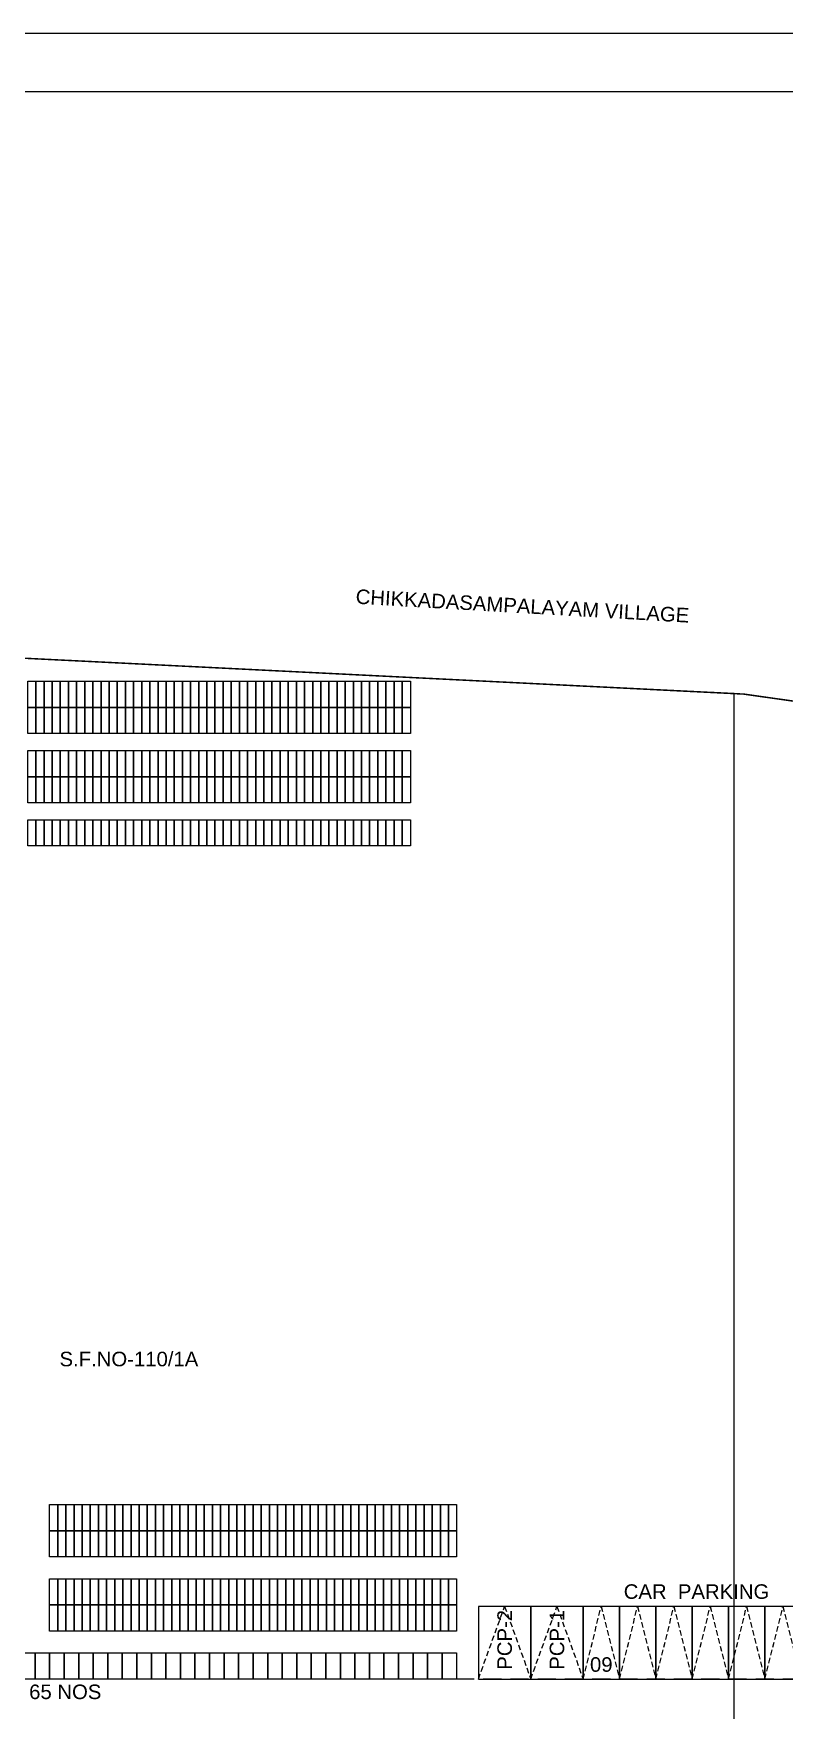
# Model space of a CAD drawing. Header units: metres. Extents: x -1744 to -758, y -4183 to -3914.
# Drawn here: x -1523.7 to -1472.1, y -4066.3 to -3951 of the extents above; entities that cross this region are included whole.
import ezdxf
from ezdxf.enums import TextEntityAlignment as Align

# ---------------------------------------------------------------- set-up
doc = ezdxf.new("R2010")
doc.units = ezdxf.units.M
doc.linetypes.add('HIDDEN', pattern=[0.375, 0.25, -0.125])
for name, color, linetype in [('BLK_1_LVL_0_FRONT_SETBACK', 2, 'Continuous'), ('CYCLE PARKING', 225, 'Continuous'), ('CYCLE_PARKING', 250, 'Continuous'), ('Driveway', 43, 'Continuous'), ('PLOT_BOUNDARY', 70, 'Continuous'), ('SURVEY NO TEXT', 55, 'Continuous'), ('TEXT NOTES', 200, 'Continuous'), ('TWO WHEELER', 225, 'Continuous'), ('WALL', 7, 'Continuous')]:
    doc.layers.add(name, color=color, linetype=linetype)
doc.layers.add('Car Parking', color=225, linetype='Continuous', lineweight=25)
doc.styles.add('KK', font='arial.ttf', dxfattribs={"width": 0.75})
doc.styles.get("Standard").update_dxf_attribs({"font": 'arial.ttf'})

# ---------------------------------------------------------------- blocks, each defined once
blk = doc.blocks.new('A$C49AD0117')
at = {"layer": 'Car Parking', "color": 30}
blk.add_lwpolyline([(1.25, 5), (-1.25, 5), (-1.25, 0), (1.25, 0)], close=True, dxfattribs=at)
at = {"layer": 'Car Parking', "color": 250, "linetype": 'HIDDEN', "ltscale": 1.5}
blk.add_lwpolyline([(-1.25, 0), (0, 5), (1.25, 0)], dxfattribs=at)
blk = doc.blocks.new('A$C5532500C')
at = {"layer": 'Car Parking', "color": 30}
blk.add_lwpolyline([(1.8, 5), (-1.8, 5), (-1.8, 0), (1.8, 0)], close=True, dxfattribs=at)
at = {"layer": 'Car Parking', "color": 250, "linetype": 'HIDDEN', "ltscale": 1.5}
blk.add_lwpolyline([(-1.8, 0), (0, 5), (1.8, 0)], dxfattribs=at)
blk = doc.blocks.new('A$C1C9B1590')
at = {"color": 1}
blk.add_lwpolyline([(365.732, 0), (365.732, 232), (0, 232), (0, 0)], close=True, dxfattribs=at)
blk.add_lwpolyline([(361.732, 4), (361.732, 228), (4, 228), (4, 4)], close=True)
at = {"const_width": 0.1}
blk.add_lwpolyline([(10.363, 73.775), (17.583, 150.636), (51.916, 190.486), (130.618, 186.562), (194.972, 177.421), (246.957, 154.043), (248.226, 147.159), (212.156, 159.117), (200.959, 158.868), (204.545, 165.221), (192.95, 170.436), (166.246, 174.229), (164.271, 157.582), (195.935, 149.965), (164.984, 95.118), (148.395, 97.777), (145.042, 79.482), (10.363, 73.775)], dxfattribs=at)
at = {"layer": 'CYCLE PARKING', "color": 101}
for points in [[(83.412, 129.009), (82.852, 129.009), (82.852, 130.809), (83.412, 130.809)], [(83.972, 129.009), (83.412, 129.009), (83.412, 130.809), (83.972, 130.809)], [(84.532, 129.009), (83.972, 129.009), (83.972, 130.809), (84.532, 130.809)], [(85.092, 129.009), (84.532, 129.009), (84.532, 130.809), (85.092, 130.809)], [(85.652, 129.009), (85.092, 129.009), (85.092, 130.809), (85.652, 130.809)], [(86.212, 129.009), (85.652, 129.009), (85.652, 130.809), (86.212, 130.809)], [(86.772, 129.009), (86.212, 129.009), (86.212, 130.809), (86.772, 130.809)], [(87.332, 129.009), (86.772, 129.009), (86.772, 130.809), (87.332, 130.809)], [(87.892, 129.009), (87.332, 129.009), (87.332, 130.809), (87.892, 130.809)], [(88.452, 129.009), (87.892, 129.009), (87.892, 130.809), (88.452, 130.809)], [(89.012, 129.009), (88.452, 129.009), (88.452, 130.809), (89.012, 130.809)], [(89.572, 129.009), (89.012, 129.009), (89.012, 130.809), (89.572, 130.809)], [(90.132, 129.009), (89.572, 129.009), (89.572, 130.809), (90.132, 130.809)], [(90.692, 129.009), (90.132, 129.009), (90.132, 130.809), (90.692, 130.809)], [(91.252, 129.009), (90.692, 129.009), (90.692, 130.809), (91.252, 130.809)], [(91.812, 129.009), (91.252, 129.009), (91.252, 130.809), (91.812, 130.809)], [(92.372, 129.009), (91.812, 129.009), (91.812, 130.809), (92.372, 130.809)], [(92.932, 129.009), (92.372, 129.009), (92.372, 130.809), (92.932, 130.809)], [(93.492, 129.009), (92.932, 129.009), (92.932, 130.809), (93.492, 130.809)], [(94.052, 129.009), (93.492, 129.009), (93.492, 130.809), (94.052, 130.809)], [(94.612, 129.009), (94.052, 129.009), (94.052, 130.809), (94.612, 130.809)], [(95.172, 129.009), (94.612, 129.009), (94.612, 130.809), (95.172, 130.809)], [(95.732, 129.009), (95.172, 129.009), (95.172, 130.809), (95.732, 130.809)], [(96.292, 129.009), (95.732, 129.009), (95.732, 130.809), (96.292, 130.809)], [(96.852, 129.009), (96.292, 129.009), (96.292, 130.809), (96.852, 130.809)], [(97.412, 129.009), (96.852, 129.009), (96.852, 130.809), (97.412, 130.809)], [(97.972, 129.009), (97.412, 129.009), (97.412, 130.809), (97.972, 130.809)], [(98.532, 129.009), (97.972, 129.009), (97.972, 130.809), (98.532, 130.809)], [(99.092, 129.009), (98.532, 129.009), (98.532, 130.809), (99.092, 130.809)], [(99.652, 129.009), (99.092, 129.009), (99.092, 130.809), (99.652, 130.809)], [(100.212, 129.009), (99.652, 129.009), (99.652, 130.809), (100.212, 130.809)], [(100.772, 129.009), (100.212, 129.009), (100.212, 130.809), (100.772, 130.809)], [(101.332, 129.009), (100.772, 129.009), (100.772, 130.809), (101.332, 130.809)], [(101.892, 129.009), (101.332, 129.009), (101.332, 130.809), (101.892, 130.809)], [(102.452, 129.009), (101.892, 129.009), (101.892, 130.809), (102.452, 130.809)], [(103.012, 129.009), (102.452, 129.009), (102.452, 130.809), (103.012, 130.809)], [(103.572, 129.009), (103.012, 129.009), (103.012, 130.809), (103.572, 130.809)], [(104.132, 129.009), (103.572, 129.009), (103.572, 130.809), (104.132, 130.809)], [(104.692, 129.009), (104.132, 129.009), (104.132, 130.809), (104.692, 130.809)], [(105.252, 129.009), (104.692, 129.009), (104.692, 130.809), (105.252, 130.809)], [(105.812, 129.009), (105.252, 129.009), (105.252, 130.809), (105.812, 130.809)], [(106.372, 129.009), (105.812, 129.009), (105.812, 130.809), (106.372, 130.809)], [(106.932, 129.009), (106.372, 129.009), (106.372, 130.809), (106.932, 130.809)], [(107.492, 129.009), (106.932, 129.009), (106.932, 130.809), (107.492, 130.809)], [(108.052, 129.009), (107.492, 129.009), (107.492, 130.809), (108.052, 130.809)], [(108.612, 129.009), (108.052, 129.009), (108.052, 130.809), (108.612, 130.809)], [(109.172, 129.009), (108.612, 129.009), (108.612, 130.809), (109.172, 130.809)], [(109.732, 129.009), (109.172, 129.009), (109.172, 130.809), (109.732, 130.809)], [(110.292, 129.009), (109.732, 129.009), (109.732, 130.809), (110.292, 130.809)], [(110.852, 129.009), (110.292, 129.009), (110.292, 130.809), (110.852, 130.809)], [(83.412, 127.209), (82.852, 127.209), (82.852, 129.009), (83.412, 129.009)], [(83.972, 127.209), (83.412, 127.209), (83.412, 129.009), (83.972, 129.009)], [(84.532, 127.209), (83.972, 127.209), (83.972, 129.009), (84.532, 129.009)], [(85.092, 127.209), (84.532, 127.209), (84.532, 129.009), (85.092, 129.009)], [(85.652, 127.209), (85.092, 127.209), (85.092, 129.009), (85.652, 129.009)], [(86.212, 127.209), (85.652, 127.209), (85.652, 129.009), (86.212, 129.009)], [(86.772, 127.209), (86.212, 127.209), (86.212, 129.009), (86.772, 129.009)], [(87.332, 127.209), (86.772, 127.209), (86.772, 129.009), (87.332, 129.009)], [(87.892, 127.209), (87.332, 127.209), (87.332, 129.009), (87.892, 129.009)], [(88.452, 127.209), (87.892, 127.209), (87.892, 129.009), (88.452, 129.009)], [(89.012, 127.209), (88.452, 127.209), (88.452, 129.009), (89.012, 129.009)], [(89.572, 127.209), (89.012, 127.209), (89.012, 129.009), (89.572, 129.009)], [(90.132, 127.209), (89.572, 127.209), (89.572, 129.009), (90.132, 129.009)], [(90.692, 127.209), (90.132, 127.209), (90.132, 129.009), (90.692, 129.009)], [(91.252, 127.209), (90.692, 127.209), (90.692, 129.009), (91.252, 129.009)], [(91.812, 127.209), (91.252, 127.209), (91.252, 129.009), (91.812, 129.009)], [(92.372, 127.209), (91.812, 127.209), (91.812, 129.009), (92.372, 129.009)], [(92.932, 127.209), (92.372, 127.209), (92.372, 129.009), (92.932, 129.009)], [(93.492, 127.209), (92.932, 127.209), (92.932, 129.009), (93.492, 129.009)], [(94.052, 127.209), (93.492, 127.209), (93.492, 129.009), (94.052, 129.009)], [(94.612, 127.209), (94.052, 127.209), (94.052, 129.009), (94.612, 129.009)], [(95.172, 127.209), (94.612, 127.209), (94.612, 129.009), (95.172, 129.009)], [(95.732, 127.209), (95.172, 127.209), (95.172, 129.009), (95.732, 129.009)], [(96.292, 127.209), (95.732, 127.209), (95.732, 129.009), (96.292, 129.009)], [(96.852, 127.209), (96.292, 127.209), (96.292, 129.009), (96.852, 129.009)], [(97.412, 127.209), (96.852, 127.209), (96.852, 129.009), (97.412, 129.009)], [(97.972, 127.209), (97.412, 127.209), (97.412, 129.009), (97.972, 129.009)], [(98.532, 127.209), (97.972, 127.209), (97.972, 129.009), (98.532, 129.009)], [(99.092, 127.209), (98.532, 127.209), (98.532, 129.009), (99.092, 129.009)], [(99.652, 127.209), (99.092, 127.209), (99.092, 129.009), (99.652, 129.009)], [(100.212, 127.209), (99.652, 127.209), (99.652, 129.009), (100.212, 129.009)], [(100.772, 127.209), (100.212, 127.209), (100.212, 129.009), (100.772, 129.009)], [(101.332, 127.209), (100.772, 127.209), (100.772, 129.009), (101.332, 129.009)], [(101.892, 127.209), (101.332, 127.209), (101.332, 129.009), (101.892, 129.009)], [(102.452, 127.209), (101.892, 127.209), (101.892, 129.009), (102.452, 129.009)], [(103.012, 127.209), (102.452, 127.209), (102.452, 129.009), (103.012, 129.009)], [(103.572, 127.209), (103.012, 127.209), (103.012, 129.009), (103.572, 129.009)], [(104.132, 127.209), (103.572, 127.209), (103.572, 129.009), (104.132, 129.009)], [(104.692, 127.209), (104.132, 127.209), (104.132, 129.009), (104.692, 129.009)], [(105.252, 127.209), (104.692, 127.209), (104.692, 129.009), (105.252, 129.009)], [(105.812, 127.209), (105.252, 127.209), (105.252, 129.009), (105.812, 129.009)], [(106.372, 127.209), (105.812, 127.209), (105.812, 129.009), (106.372, 129.009)], [(106.932, 127.209), (106.372, 127.209), (106.372, 129.009), (106.932, 129.009)], [(107.492, 127.209), (106.932, 127.209), (106.932, 129.009), (107.492, 129.009)], [(108.052, 127.209), (107.492, 127.209), (107.492, 129.009), (108.052, 129.009)], [(108.612, 127.209), (108.052, 127.209), (108.052, 129.009), (108.612, 129.009)], [(109.172, 127.209), (108.612, 127.209), (108.612, 129.009), (109.172, 129.009)], [(109.732, 127.209), (109.172, 127.209), (109.172, 129.009), (109.732, 129.009)], [(110.292, 127.209), (109.732, 127.209), (109.732, 129.009), (110.292, 129.009)], [(110.852, 127.209), (110.292, 127.209), (110.292, 129.009), (110.852, 129.009)], [(83.412, 123.909), (82.852, 123.909), (82.852, 125.709), (83.412, 125.709)], [(83.972, 123.909), (83.412, 123.909), (83.412, 125.709), (83.972, 125.709)], [(84.532, 123.909), (83.972, 123.909), (83.972, 125.709), (84.532, 125.709)], [(85.092, 123.909), (84.532, 123.909), (84.532, 125.709), (85.092, 125.709)], [(85.652, 123.909), (85.092, 123.909), (85.092, 125.709), (85.652, 125.709)], [(86.212, 123.909), (85.652, 123.909), (85.652, 125.709), (86.212, 125.709)], [(86.772, 123.909), (86.212, 123.909), (86.212, 125.709), (86.772, 125.709)], [(87.332, 123.909), (86.772, 123.909), (86.772, 125.709), (87.332, 125.709)], [(87.892, 123.909), (87.332, 123.909), (87.332, 125.709), (87.892, 125.709)], [(88.452, 123.909), (87.892, 123.909), (87.892, 125.709), (88.452, 125.709)], [(89.012, 123.909), (88.452, 123.909), (88.452, 125.709), (89.012, 125.709)], [(89.572, 123.909), (89.012, 123.909), (89.012, 125.709), (89.572, 125.709)], [(90.132, 123.909), (89.572, 123.909), (89.572, 125.709), (90.132, 125.709)], [(90.692, 123.909), (90.132, 123.909), (90.132, 125.709), (90.692, 125.709)], [(91.252, 123.909), (90.692, 123.909), (90.692, 125.709), (91.252, 125.709)], [(91.812, 123.909), (91.252, 123.909), (91.252, 125.709), (91.812, 125.709)], [(92.372, 123.909), (91.812, 123.909), (91.812, 125.709), (92.372, 125.709)], [(92.932, 123.909), (92.372, 123.909), (92.372, 125.709), (92.932, 125.709)], [(93.492, 123.909), (92.932, 123.909), (92.932, 125.709), (93.492, 125.709)], [(94.052, 123.909), (93.492, 123.909), (93.492, 125.709), (94.052, 125.709)], [(94.612, 123.909), (94.052, 123.909), (94.052, 125.709), (94.612, 125.709)], [(95.172, 123.909), (94.612, 123.909), (94.612, 125.709), (95.172, 125.709)], [(95.732, 123.909), (95.172, 123.909), (95.172, 125.709), (95.732, 125.709)], [(96.292, 123.909), (95.732, 123.909), (95.732, 125.709), (96.292, 125.709)], [(96.852, 123.909), (96.292, 123.909), (96.292, 125.709), (96.852, 125.709)], [(97.412, 123.909), (96.852, 123.909), (96.852, 125.709), (97.412, 125.709)], [(97.972, 123.909), (97.412, 123.909), (97.412, 125.709), (97.972, 125.709)], [(98.532, 123.909), (97.972, 123.909), (97.972, 125.709), (98.532, 125.709)], [(99.092, 123.909), (98.532, 123.909), (98.532, 125.709), (99.092, 125.709)], [(99.652, 123.909), (99.092, 123.909), (99.092, 125.709), (99.652, 125.709)], [(100.212, 123.909), (99.652, 123.909), (99.652, 125.709), (100.212, 125.709)], [(100.772, 123.909), (100.212, 123.909), (100.212, 125.709), (100.772, 125.709)], [(101.332, 123.909), (100.772, 123.909), (100.772, 125.709), (101.332, 125.709)], [(101.892, 123.909), (101.332, 123.909), (101.332, 125.709), (101.892, 125.709)], [(102.452, 123.909), (101.892, 123.909), (101.892, 125.709), (102.452, 125.709)], [(103.012, 123.909), (102.452, 123.909), (102.452, 125.709), (103.012, 125.709)], [(103.572, 123.909), (103.012, 123.909), (103.012, 125.709), (103.572, 125.709)], [(104.132, 123.909), (103.572, 123.909), (103.572, 125.709), (104.132, 125.709)], [(104.692, 123.909), (104.132, 123.909), (104.132, 125.709), (104.692, 125.709)], [(105.252, 123.909), (104.692, 123.909), (104.692, 125.709), (105.252, 125.709)], [(105.812, 123.909), (105.252, 123.909), (105.252, 125.709), (105.812, 125.709)], [(106.372, 123.909), (105.812, 123.909), (105.812, 125.709), (106.372, 125.709)], [(106.932, 123.909), (106.372, 123.909), (106.372, 125.709), (106.932, 125.709)], [(107.492, 123.909), (106.932, 123.909), (106.932, 125.709), (107.492, 125.709)], [(108.052, 123.909), (107.492, 123.909), (107.492, 125.709), (108.052, 125.709)], [(108.612, 123.909), (108.052, 123.909), (108.052, 125.709), (108.612, 125.709)], [(109.172, 123.909), (108.612, 123.909), (108.612, 125.709), (109.172, 125.709)], [(109.732, 123.909), (109.172, 123.909), (109.172, 125.709), (109.732, 125.709)], [(110.292, 123.909), (109.732, 123.909), (109.732, 125.709), (110.292, 125.709)], [(110.852, 123.909), (110.292, 123.909), (110.292, 125.709), (110.852, 125.709)], [(83.412, 122.109), (82.852, 122.109), (82.852, 123.909), (83.412, 123.909)], [(83.972, 122.109), (83.412, 122.109), (83.412, 123.909), (83.972, 123.909)], [(84.532, 122.109), (83.972, 122.109), (83.972, 123.909), (84.532, 123.909)], [(85.092, 122.109), (84.532, 122.109), (84.532, 123.909), (85.092, 123.909)], [(85.652, 122.109), (85.092, 122.109), (85.092, 123.909), (85.652, 123.909)], [(86.212, 122.109), (85.652, 122.109), (85.652, 123.909), (86.212, 123.909)], [(86.772, 122.109), (86.212, 122.109), (86.212, 123.909), (86.772, 123.909)], [(87.332, 122.109), (86.772, 122.109), (86.772, 123.909), (87.332, 123.909)], [(87.892, 122.109), (87.332, 122.109), (87.332, 123.909), (87.892, 123.909)], [(88.452, 122.109), (87.892, 122.109), (87.892, 123.909), (88.452, 123.909)], [(89.012, 122.109), (88.452, 122.109), (88.452, 123.909), (89.012, 123.909)], [(89.572, 122.109), (89.012, 122.109), (89.012, 123.909), (89.572, 123.909)], [(90.132, 122.109), (89.572, 122.109), (89.572, 123.909), (90.132, 123.909)], [(90.692, 122.109), (90.132, 122.109), (90.132, 123.909), (90.692, 123.909)], [(91.252, 122.109), (90.692, 122.109), (90.692, 123.909), (91.252, 123.909)], [(91.812, 122.109), (91.252, 122.109), (91.252, 123.909), (91.812, 123.909)], [(92.372, 122.109), (91.812, 122.109), (91.812, 123.909), (92.372, 123.909)], [(92.932, 122.109), (92.372, 122.109), (92.372, 123.909), (92.932, 123.909)], [(93.492, 122.109), (92.932, 122.109), (92.932, 123.909), (93.492, 123.909)], [(94.052, 122.109), (93.492, 122.109), (93.492, 123.909), (94.052, 123.909)], [(94.612, 122.109), (94.052, 122.109), (94.052, 123.909), (94.612, 123.909)], [(95.172, 122.109), (94.612, 122.109), (94.612, 123.909), (95.172, 123.909)], [(95.732, 122.109), (95.172, 122.109), (95.172, 123.909), (95.732, 123.909)], [(96.292, 122.109), (95.732, 122.109), (95.732, 123.909), (96.292, 123.909)], [(96.852, 122.109), (96.292, 122.109), (96.292, 123.909), (96.852, 123.909)], [(97.412, 122.109), (96.852, 122.109), (96.852, 123.909), (97.412, 123.909)], [(97.972, 122.109), (97.412, 122.109), (97.412, 123.909), (97.972, 123.909)], [(98.532, 122.109), (97.972, 122.109), (97.972, 123.909), (98.532, 123.909)], [(99.092, 122.109), (98.532, 122.109), (98.532, 123.909), (99.092, 123.909)], [(99.652, 122.109), (99.092, 122.109), (99.092, 123.909), (99.652, 123.909)], [(100.212, 122.109), (99.652, 122.109), (99.652, 123.909), (100.212, 123.909)], [(100.772, 122.109), (100.212, 122.109), (100.212, 123.909), (100.772, 123.909)], [(101.332, 122.109), (100.772, 122.109), (100.772, 123.909), (101.332, 123.909)], [(101.892, 122.109), (101.332, 122.109), (101.332, 123.909), (101.892, 123.909)], [(102.452, 122.109), (101.892, 122.109), (101.892, 123.909), (102.452, 123.909)], [(103.012, 122.109), (102.452, 122.109), (102.452, 123.909), (103.012, 123.909)], [(103.572, 122.109), (103.012, 122.109), (103.012, 123.909), (103.572, 123.909)], [(104.132, 122.109), (103.572, 122.109), (103.572, 123.909), (104.132, 123.909)], [(104.692, 122.109), (104.132, 122.109), (104.132, 123.909), (104.692, 123.909)], [(105.252, 122.109), (104.692, 122.109), (104.692, 123.909), (105.252, 123.909)], [(105.812, 122.109), (105.252, 122.109), (105.252, 123.909), (105.812, 123.909)], [(106.372, 122.109), (105.812, 122.109), (105.812, 123.909), (106.372, 123.909)], [(106.932, 122.109), (106.372, 122.109), (106.372, 123.909), (106.932, 123.909)], [(107.492, 122.109), (106.932, 122.109), (106.932, 123.909), (107.492, 123.909)], [(108.052, 122.109), (107.492, 122.109), (107.492, 123.909), (108.052, 123.909)], [(108.612, 122.109), (108.052, 122.109), (108.052, 123.909), (108.612, 123.909)], [(109.172, 122.109), (108.612, 122.109), (108.612, 123.909), (109.172, 123.909)], [(109.732, 122.109), (109.172, 122.109), (109.172, 123.909), (109.732, 123.909)], [(110.292, 122.109), (109.732, 122.109), (109.732, 123.909), (110.292, 123.909)], [(110.852, 122.109), (110.292, 122.109), (110.292, 123.909), (110.852, 123.909)]]:
    blk.add_lwpolyline(points, close=True, dxfattribs=at)
at = {"layer": 'Driveway', "linetype": 'HIDDEN', "ltscale": 5}
blk.add_line((142.052, 118.809), (14.593, 118.809), dxfattribs=at)
at = {"layer": 'TWO WHEELER', "color": 2}
for points in [[(81.852, 118.809), (80.852, 118.809), (80.852, 120.609), (81.852, 120.609)], [(82.852, 118.809), (81.852, 118.809), (81.852, 120.609), (82.852, 120.609)], [(83.852, 118.809), (82.852, 118.809), (82.852, 120.609), (83.852, 120.609)], [(84.852, 118.809), (83.852, 118.809), (83.852, 120.609), (84.852, 120.609)], [(85.852, 118.809), (84.852, 118.809), (84.852, 120.609), (85.852, 120.609)], [(86.852, 118.809), (85.852, 118.809), (85.852, 120.609), (86.852, 120.609)], [(87.852, 118.809), (86.852, 118.809), (86.852, 120.609), (87.852, 120.609)], [(88.852, 118.809), (87.852, 118.809), (87.852, 120.609), (88.852, 120.609)], [(89.852, 118.809), (88.852, 118.809), (88.852, 120.609), (89.852, 120.609)], [(90.852, 118.809), (89.852, 118.809), (89.852, 120.609), (90.852, 120.609)], [(91.852, 118.809), (90.852, 118.809), (90.852, 120.609), (91.852, 120.609)], [(92.852, 118.809), (91.852, 118.809), (91.852, 120.609), (92.852, 120.609)], [(93.852, 118.809), (92.852, 118.809), (92.852, 120.609), (93.852, 120.609)], [(94.852, 118.809), (93.852, 118.809), (93.852, 120.609), (94.852, 120.609)], [(95.852, 118.809), (94.852, 118.809), (94.852, 120.609), (95.852, 120.609)], [(96.852, 118.809), (95.852, 118.809), (95.852, 120.609), (96.852, 120.609)], [(97.852, 118.809), (96.852, 118.809), (96.852, 120.609), (97.852, 120.609)], [(98.852, 118.809), (97.852, 118.809), (97.852, 120.609), (98.852, 120.609)], [(99.852, 118.809), (98.852, 118.809), (98.852, 120.609), (99.852, 120.609)], [(100.852, 118.809), (99.852, 118.809), (99.852, 120.609), (100.852, 120.609)], [(101.852, 118.809), (100.852, 118.809), (100.852, 120.609), (101.852, 120.609)], [(102.852, 118.809), (101.852, 118.809), (101.852, 120.609), (102.852, 120.609)], [(103.852, 118.809), (102.852, 118.809), (102.852, 120.609), (103.852, 120.609)], [(104.852, 118.809), (103.852, 118.809), (103.852, 120.609), (104.852, 120.609)], [(105.852, 118.809), (104.852, 118.809), (104.852, 120.609), (105.852, 120.609)], [(106.852, 118.809), (105.852, 118.809), (105.852, 120.609), (106.852, 120.609)], [(107.852, 118.809), (106.852, 118.809), (106.852, 120.609), (107.852, 120.609)], [(108.852, 118.809), (107.852, 118.809), (107.852, 120.609), (108.852, 120.609)], [(109.852, 118.809), (108.852, 118.809), (108.852, 120.609), (109.852, 120.609)], [(110.852, 118.809), (109.852, 118.809), (109.852, 120.609), (110.852, 120.609)]]:
    blk.add_lwpolyline(points, close=True, dxfattribs=at)
at = {"layer": 'Car Parking'}
for name, p in [('A$C5532500C', (114.152, 118.809)), ('A$C5532500C', (117.752, 118.809)), ('A$C49AD0117', (120.802, 118.809)), ('A$C49AD0117', (123.302, 118.809)), ('A$C49AD0117', (125.802, 118.809)), ('A$C49AD0117', (128.302, 118.809)), ('A$C49AD0117', (130.802, 118.809)), ('A$C49AD0117', (133.302, 118.809))]:
    blk.add_blockref(name, p, dxfattribs=at)
at = {"layer": 'SURVEY NO TEXT', "style": 'KK'}
blk.add_text('CHIKKADASAMPALAYAM VILLAGE', height=1, rotation=356.7392, dxfattribs=at).set_placement((103.885, 192.783))
blk.add_text('S.F.NO-110/1A', height=1, dxfattribs=at).set_placement((83.531, 140.323))
at = {"layer": 'TEXT NOTES', "color": 200, "style": 'KK'}
for s, p in [('CAR  PARKING ', (122.348, 124.326)), ('TWO WHEELER - 65 NOS', (69.648, 117.43))]:
    blk.add_text(s, height=1, dxfattribs=at).set_placement(p)
at = {"layer": 'TEXT NOTES'}
for s, p in [('PCP-2', (114.152, 121.507)), ('PCP-1', (117.752, 121.507))]:
    blk.add_text(s, height=1, rotation=90, dxfattribs=at).set_placement(p, align=Align.MIDDLE_CENTER)
blk.add_text('09', height=1, dxfattribs=at).set_placement((120.802, 119.809), align=Align.MIDDLE_CENTER)

msp = doc.modelspace()

# ---------------------------------------------------------------- linework, layer by layer
at = {"layer": 'BLK_1_LVL_0_FRONT_SETBACK', "color": 2}
msp.add_lwpolyline([(-1534.28655, -4078.9144), (-1523.46615, -4078.9144), (-1523.46615, -4085.01142), (-1484.98515, -4085.01142), (-1484.98515, -4070.70133), (-1475.53635, -4070.70133), (-1475.53635, -3996.36833), (-1553.57281, -3992.47697), (-1584.27375, -4028.11098), (-1584.27375, -4073.69863), (-1574.82495, -4073.69863), (-1574.82495, -4085.01142), (-1534.28655, -4085.01142)], close=True, dxfattribs=at)
at = {"layer": 'CYCLE_PARKING', "color": 250}
for points in [[(-1523.58119, -3997.31619), (-1524.14119, -3997.31619), (-1524.14119, -3995.51619), (-1523.58119, -3995.51619)], [(-1523.02119, -3997.31619), (-1523.58119, -3997.31619), (-1523.58119, -3995.51619), (-1523.02119, -3995.51619)], [(-1522.46119, -3997.31619), (-1523.02119, -3997.31619), (-1523.02119, -3995.51619), (-1522.46119, -3995.51619)], [(-1521.90119, -3997.31619), (-1522.46119, -3997.31619), (-1522.46119, -3995.51619), (-1521.90119, -3995.51619)], [(-1521.34119, -3997.31619), (-1521.90119, -3997.31619), (-1521.90119, -3995.51619), (-1521.34119, -3995.51619)], [(-1520.78119, -3997.31619), (-1521.34119, -3997.31619), (-1521.34119, -3995.51619), (-1520.78119, -3995.51619)], [(-1520.22119, -3997.31619), (-1520.78119, -3997.31619), (-1520.78119, -3995.51619), (-1520.22119, -3995.51619)], [(-1519.66119, -3997.31619), (-1520.22119, -3997.31619), (-1520.22119, -3995.51619), (-1519.66119, -3995.51619)], [(-1519.10119, -3997.31619), (-1519.66119, -3997.31619), (-1519.66119, -3995.51619), (-1519.10119, -3995.51619)], [(-1518.54119, -3997.31619), (-1519.10119, -3997.31619), (-1519.10119, -3995.51619), (-1518.54119, -3995.51619)], [(-1517.98119, -3997.31619), (-1518.54119, -3997.31619), (-1518.54119, -3995.51619), (-1517.98119, -3995.51619)], [(-1517.42119, -3997.31619), (-1517.98119, -3997.31619), (-1517.98119, -3995.51619), (-1517.42119, -3995.51619)], [(-1516.86119, -3997.31619), (-1517.42119, -3997.31619), (-1517.42119, -3995.51619), (-1516.86119, -3995.51619)], [(-1516.30119, -3997.31619), (-1516.86119, -3997.31619), (-1516.86119, -3995.51619), (-1516.30119, -3995.51619)], [(-1515.74119, -3997.31619), (-1516.30119, -3997.31619), (-1516.30119, -3995.51619), (-1515.74119, -3995.51619)], [(-1515.18119, -3997.31619), (-1515.74119, -3997.31619), (-1515.74119, -3995.51619), (-1515.18119, -3995.51619)], [(-1514.62119, -3997.31619), (-1515.18119, -3997.31619), (-1515.18119, -3995.51619), (-1514.62119, -3995.51619)], [(-1514.06119, -3997.31619), (-1514.62119, -3997.31619), (-1514.62119, -3995.51619), (-1514.06119, -3995.51619)], [(-1513.50119, -3997.31619), (-1514.06119, -3997.31619), (-1514.06119, -3995.51619), (-1513.50119, -3995.51619)], [(-1512.94119, -3997.31619), (-1513.50119, -3997.31619), (-1513.50119, -3995.51619), (-1512.94119, -3995.51619)], [(-1512.38119, -3997.31619), (-1512.94119, -3997.31619), (-1512.94119, -3995.51619), (-1512.38119, -3995.51619)], [(-1511.82119, -3997.31619), (-1512.38119, -3997.31619), (-1512.38119, -3995.51619), (-1511.82119, -3995.51619)], [(-1511.26119, -3997.31619), (-1511.82119, -3997.31619), (-1511.82119, -3995.51619), (-1511.26119, -3995.51619)], [(-1510.70119, -3997.31619), (-1511.26119, -3997.31619), (-1511.26119, -3995.51619), (-1510.70119, -3995.51619)], [(-1510.14119, -3997.31619), (-1510.70119, -3997.31619), (-1510.70119, -3995.51619), (-1510.14119, -3995.51619)], [(-1509.58119, -3997.31619), (-1510.14119, -3997.31619), (-1510.14119, -3995.51619), (-1509.58119, -3995.51619)], [(-1509.02119, -3997.31619), (-1509.58119, -3997.31619), (-1509.58119, -3995.51619), (-1509.02119, -3995.51619)], [(-1508.46119, -3997.31619), (-1509.02119, -3997.31619), (-1509.02119, -3995.51619), (-1508.46119, -3995.51619)], [(-1507.90119, -3997.31619), (-1508.46119, -3997.31619), (-1508.46119, -3995.51619), (-1507.90119, -3995.51619)], [(-1507.34119, -3997.31619), (-1507.90119, -3997.31619), (-1507.90119, -3995.51619), (-1507.34119, -3995.51619)], [(-1506.78119, -3997.31619), (-1507.34119, -3997.31619), (-1507.34119, -3995.51619), (-1506.78119, -3995.51619)], [(-1506.22119, -3997.31619), (-1506.78119, -3997.31619), (-1506.78119, -3995.51619), (-1506.22119, -3995.51619)], [(-1505.66119, -3997.31619), (-1506.22119, -3997.31619), (-1506.22119, -3995.51619), (-1505.66119, -3995.51619)], [(-1505.10119, -3997.31619), (-1505.66119, -3997.31619), (-1505.66119, -3995.51619), (-1505.10119, -3995.51619)], [(-1504.54119, -3997.31619), (-1505.10119, -3997.31619), (-1505.10119, -3995.51619), (-1504.54119, -3995.51619)], [(-1503.98119, -3997.31619), (-1504.54119, -3997.31619), (-1504.54119, -3995.51619), (-1503.98119, -3995.51619)], [(-1503.42119, -3997.31619), (-1503.98119, -3997.31619), (-1503.98119, -3995.51619), (-1503.42119, -3995.51619)], [(-1502.86119, -3997.31619), (-1503.42119, -3997.31619), (-1503.42119, -3995.51619), (-1502.86119, -3995.51619)], [(-1502.30119, -3997.31619), (-1502.86119, -3997.31619), (-1502.86119, -3995.51619), (-1502.30119, -3995.51619)], [(-1501.74119, -3997.31619), (-1502.30119, -3997.31619), (-1502.30119, -3995.51619), (-1501.74119, -3995.51619)], [(-1501.18119, -3997.31619), (-1501.74119, -3997.31619), (-1501.74119, -3995.51619), (-1501.18119, -3995.51619)], [(-1500.62119, -3997.31619), (-1501.18119, -3997.31619), (-1501.18119, -3995.51619), (-1500.62119, -3995.51619)], [(-1500.06119, -3997.31619), (-1500.62119, -3997.31619), (-1500.62119, -3995.51619), (-1500.06119, -3995.51619)], [(-1499.50119, -3997.31619), (-1500.06119, -3997.31619), (-1500.06119, -3995.51619), (-1499.50119, -3995.51619)], [(-1498.94119, -3997.31619), (-1499.50119, -3997.31619), (-1499.50119, -3995.51619), (-1498.94119, -3995.51619)], [(-1498.38119, -3997.31619), (-1498.94119, -3997.31619), (-1498.94119, -3995.51619), (-1498.38119, -3995.51619)], [(-1497.82119, -3997.31619), (-1498.38119, -3997.31619), (-1498.38119, -3995.51619), (-1497.82119, -3995.51619)], [(-1523.58119, -3999.11619), (-1524.14119, -3999.11619), (-1524.14119, -3997.31619), (-1523.58119, -3997.31619)], [(-1523.02119, -3999.11619), (-1523.58119, -3999.11619), (-1523.58119, -3997.31619), (-1523.02119, -3997.31619)], [(-1522.46119, -3999.11619), (-1523.02119, -3999.11619), (-1523.02119, -3997.31619), (-1522.46119, -3997.31619)], [(-1521.90119, -3999.11619), (-1522.46119, -3999.11619), (-1522.46119, -3997.31619), (-1521.90119, -3997.31619)], [(-1521.34119, -3999.11619), (-1521.90119, -3999.11619), (-1521.90119, -3997.31619), (-1521.34119, -3997.31619)], [(-1520.78119, -3999.11619), (-1521.34119, -3999.11619), (-1521.34119, -3997.31619), (-1520.78119, -3997.31619)], [(-1520.22119, -3999.11619), (-1520.78119, -3999.11619), (-1520.78119, -3997.31619), (-1520.22119, -3997.31619)], [(-1519.66119, -3999.11619), (-1520.22119, -3999.11619), (-1520.22119, -3997.31619), (-1519.66119, -3997.31619)], [(-1519.10119, -3999.11619), (-1519.66119, -3999.11619), (-1519.66119, -3997.31619), (-1519.10119, -3997.31619)], [(-1518.54119, -3999.11619), (-1519.10119, -3999.11619), (-1519.10119, -3997.31619), (-1518.54119, -3997.31619)], [(-1517.98119, -3999.11619), (-1518.54119, -3999.11619), (-1518.54119, -3997.31619), (-1517.98119, -3997.31619)], [(-1517.42119, -3999.11619), (-1517.98119, -3999.11619), (-1517.98119, -3997.31619), (-1517.42119, -3997.31619)], [(-1516.86119, -3999.11619), (-1517.42119, -3999.11619), (-1517.42119, -3997.31619), (-1516.86119, -3997.31619)], [(-1516.30119, -3999.11619), (-1516.86119, -3999.11619), (-1516.86119, -3997.31619), (-1516.30119, -3997.31619)], [(-1515.74119, -3999.11619), (-1516.30119, -3999.11619), (-1516.30119, -3997.31619), (-1515.74119, -3997.31619)], [(-1515.18119, -3999.11619), (-1515.74119, -3999.11619), (-1515.74119, -3997.31619), (-1515.18119, -3997.31619)], [(-1514.62119, -3999.11619), (-1515.18119, -3999.11619), (-1515.18119, -3997.31619), (-1514.62119, -3997.31619)], [(-1514.06119, -3999.11619), (-1514.62119, -3999.11619), (-1514.62119, -3997.31619), (-1514.06119, -3997.31619)], [(-1513.50119, -3999.11619), (-1514.06119, -3999.11619), (-1514.06119, -3997.31619), (-1513.50119, -3997.31619)], [(-1512.94119, -3999.11619), (-1513.50119, -3999.11619), (-1513.50119, -3997.31619), (-1512.94119, -3997.31619)], [(-1512.38119, -3999.11619), (-1512.94119, -3999.11619), (-1512.94119, -3997.31619), (-1512.38119, -3997.31619)], [(-1511.82119, -3999.11619), (-1512.38119, -3999.11619), (-1512.38119, -3997.31619), (-1511.82119, -3997.31619)], [(-1511.26119, -3999.11619), (-1511.82119, -3999.11619), (-1511.82119, -3997.31619), (-1511.26119, -3997.31619)], [(-1510.70119, -3999.11619), (-1511.26119, -3999.11619), (-1511.26119, -3997.31619), (-1510.70119, -3997.31619)], [(-1510.14119, -3999.11619), (-1510.70119, -3999.11619), (-1510.70119, -3997.31619), (-1510.14119, -3997.31619)], [(-1509.58119, -3999.11619), (-1510.14119, -3999.11619), (-1510.14119, -3997.31619), (-1509.58119, -3997.31619)], [(-1509.02119, -3999.11619), (-1509.58119, -3999.11619), (-1509.58119, -3997.31619), (-1509.02119, -3997.31619)], [(-1508.46119, -3999.11619), (-1509.02119, -3999.11619), (-1509.02119, -3997.31619), (-1508.46119, -3997.31619)], [(-1507.90119, -3999.11619), (-1508.46119, -3999.11619), (-1508.46119, -3997.31619), (-1507.90119, -3997.31619)], [(-1507.34119, -3999.11619), (-1507.90119, -3999.11619), (-1507.90119, -3997.31619), (-1507.34119, -3997.31619)], [(-1506.78119, -3999.11619), (-1507.34119, -3999.11619), (-1507.34119, -3997.31619), (-1506.78119, -3997.31619)], [(-1506.22119, -3999.11619), (-1506.78119, -3999.11619), (-1506.78119, -3997.31619), (-1506.22119, -3997.31619)], [(-1505.66119, -3999.11619), (-1506.22119, -3999.11619), (-1506.22119, -3997.31619), (-1505.66119, -3997.31619)], [(-1505.10119, -3999.11619), (-1505.66119, -3999.11619), (-1505.66119, -3997.31619), (-1505.10119, -3997.31619)], [(-1504.54119, -3999.11619), (-1505.10119, -3999.11619), (-1505.10119, -3997.31619), (-1504.54119, -3997.31619)], [(-1503.98119, -3999.11619), (-1504.54119, -3999.11619), (-1504.54119, -3997.31619), (-1503.98119, -3997.31619)], [(-1503.42119, -3999.11619), (-1503.98119, -3999.11619), (-1503.98119, -3997.31619), (-1503.42119, -3997.31619)], [(-1502.86119, -3999.11619), (-1503.42119, -3999.11619), (-1503.42119, -3997.31619), (-1502.86119, -3997.31619)], [(-1502.30119, -3999.11619), (-1502.86119, -3999.11619), (-1502.86119, -3997.31619), (-1502.30119, -3997.31619)], [(-1501.74119, -3999.11619), (-1502.30119, -3999.11619), (-1502.30119, -3997.31619), (-1501.74119, -3997.31619)], [(-1501.18119, -3999.11619), (-1501.74119, -3999.11619), (-1501.74119, -3997.31619), (-1501.18119, -3997.31619)], [(-1500.62119, -3999.11619), (-1501.18119, -3999.11619), (-1501.18119, -3997.31619), (-1500.62119, -3997.31619)], [(-1500.06119, -3999.11619), (-1500.62119, -3999.11619), (-1500.62119, -3997.31619), (-1500.06119, -3997.31619)], [(-1499.50119, -3999.11619), (-1500.06119, -3999.11619), (-1500.06119, -3997.31619), (-1499.50119, -3997.31619)], [(-1498.94119, -3999.11619), (-1499.50119, -3999.11619), (-1499.50119, -3997.31619), (-1498.94119, -3997.31619)], [(-1498.38119, -3999.11619), (-1498.94119, -3999.11619), (-1498.94119, -3997.31619), (-1498.38119, -3997.31619)], [(-1497.82119, -3999.11619), (-1498.38119, -3999.11619), (-1498.38119, -3997.31619), (-1497.82119, -3997.31619)], [(-1523.58119, -4002.08242), (-1524.14119, -4002.08242), (-1524.14119, -4000.28242), (-1523.58119, -4000.28242)], [(-1523.02119, -4002.08242), (-1523.58119, -4002.08242), (-1523.58119, -4000.28242), (-1523.02119, -4000.28242)], [(-1522.46119, -4002.08242), (-1523.02119, -4002.08242), (-1523.02119, -4000.28242), (-1522.46119, -4000.28242)], [(-1521.90119, -4002.08242), (-1522.46119, -4002.08242), (-1522.46119, -4000.28242), (-1521.90119, -4000.28242)], [(-1521.34119, -4002.08242), (-1521.90119, -4002.08242), (-1521.90119, -4000.28242), (-1521.34119, -4000.28242)], [(-1520.78119, -4002.08242), (-1521.34119, -4002.08242), (-1521.34119, -4000.28242), (-1520.78119, -4000.28242)], [(-1520.22119, -4002.08242), (-1520.78119, -4002.08242), (-1520.78119, -4000.28242), (-1520.22119, -4000.28242)], [(-1519.66119, -4002.08242), (-1520.22119, -4002.08242), (-1520.22119, -4000.28242), (-1519.66119, -4000.28242)], [(-1519.10119, -4002.08242), (-1519.66119, -4002.08242), (-1519.66119, -4000.28242), (-1519.10119, -4000.28242)], [(-1518.54119, -4002.08242), (-1519.10119, -4002.08242), (-1519.10119, -4000.28242), (-1518.54119, -4000.28242)], [(-1517.98119, -4002.08242), (-1518.54119, -4002.08242), (-1518.54119, -4000.28242), (-1517.98119, -4000.28242)], [(-1517.42119, -4002.08242), (-1517.98119, -4002.08242), (-1517.98119, -4000.28242), (-1517.42119, -4000.28242)], [(-1516.86119, -4002.08242), (-1517.42119, -4002.08242), (-1517.42119, -4000.28242), (-1516.86119, -4000.28242)], [(-1516.30119, -4002.08242), (-1516.86119, -4002.08242), (-1516.86119, -4000.28242), (-1516.30119, -4000.28242)], [(-1515.74119, -4002.08242), (-1516.30119, -4002.08242), (-1516.30119, -4000.28242), (-1515.74119, -4000.28242)], [(-1515.18119, -4002.08242), (-1515.74119, -4002.08242), (-1515.74119, -4000.28242), (-1515.18119, -4000.28242)], [(-1514.62119, -4002.08242), (-1515.18119, -4002.08242), (-1515.18119, -4000.28242), (-1514.62119, -4000.28242)], [(-1514.06119, -4002.08242), (-1514.62119, -4002.08242), (-1514.62119, -4000.28242), (-1514.06119, -4000.28242)], [(-1513.50119, -4002.08242), (-1514.06119, -4002.08242), (-1514.06119, -4000.28242), (-1513.50119, -4000.28242)], [(-1512.94119, -4002.08242), (-1513.50119, -4002.08242), (-1513.50119, -4000.28242), (-1512.94119, -4000.28242)], [(-1512.38119, -4002.08242), (-1512.94119, -4002.08242), (-1512.94119, -4000.28242), (-1512.38119, -4000.28242)], [(-1511.82119, -4002.08242), (-1512.38119, -4002.08242), (-1512.38119, -4000.28242), (-1511.82119, -4000.28242)], [(-1511.26119, -4002.08242), (-1511.82119, -4002.08242), (-1511.82119, -4000.28242), (-1511.26119, -4000.28242)], [(-1510.70119, -4002.08242), (-1511.26119, -4002.08242), (-1511.26119, -4000.28242), (-1510.70119, -4000.28242)], [(-1510.14119, -4002.08242), (-1510.70119, -4002.08242), (-1510.70119, -4000.28242), (-1510.14119, -4000.28242)], [(-1509.58119, -4002.08242), (-1510.14119, -4002.08242), (-1510.14119, -4000.28242), (-1509.58119, -4000.28242)], [(-1509.02119, -4002.08242), (-1509.58119, -4002.08242), (-1509.58119, -4000.28242), (-1509.02119, -4000.28242)], [(-1508.46119, -4002.08242), (-1509.02119, -4002.08242), (-1509.02119, -4000.28242), (-1508.46119, -4000.28242)], [(-1507.90119, -4002.08242), (-1508.46119, -4002.08242), (-1508.46119, -4000.28242), (-1507.90119, -4000.28242)], [(-1507.34119, -4002.08242), (-1507.90119, -4002.08242), (-1507.90119, -4000.28242), (-1507.34119, -4000.28242)], [(-1506.78119, -4002.08242), (-1507.34119, -4002.08242), (-1507.34119, -4000.28242), (-1506.78119, -4000.28242)], [(-1506.22119, -4002.08242), (-1506.78119, -4002.08242), (-1506.78119, -4000.28242), (-1506.22119, -4000.28242)], [(-1505.66119, -4002.08242), (-1506.22119, -4002.08242), (-1506.22119, -4000.28242), (-1505.66119, -4000.28242)], [(-1505.10119, -4002.08242), (-1505.66119, -4002.08242), (-1505.66119, -4000.28242), (-1505.10119, -4000.28242)], [(-1504.54119, -4002.08242), (-1505.10119, -4002.08242), (-1505.10119, -4000.28242), (-1504.54119, -4000.28242)], [(-1503.98119, -4002.08242), (-1504.54119, -4002.08242), (-1504.54119, -4000.28242), (-1503.98119, -4000.28242)], [(-1503.42119, -4002.08242), (-1503.98119, -4002.08242), (-1503.98119, -4000.28242), (-1503.42119, -4000.28242)], [(-1502.86119, -4002.08242), (-1503.42119, -4002.08242), (-1503.42119, -4000.28242), (-1502.86119, -4000.28242)], [(-1502.30119, -4002.08242), (-1502.86119, -4002.08242), (-1502.86119, -4000.28242), (-1502.30119, -4000.28242)], [(-1501.74119, -4002.08242), (-1502.30119, -4002.08242), (-1502.30119, -4000.28242), (-1501.74119, -4000.28242)], [(-1501.18119, -4002.08242), (-1501.74119, -4002.08242), (-1501.74119, -4000.28242), (-1501.18119, -4000.28242)], [(-1500.62119, -4002.08242), (-1501.18119, -4002.08242), (-1501.18119, -4000.28242), (-1500.62119, -4000.28242)], [(-1500.06119, -4002.08242), (-1500.62119, -4002.08242), (-1500.62119, -4000.28242), (-1500.06119, -4000.28242)], [(-1499.50119, -4002.08242), (-1500.06119, -4002.08242), (-1500.06119, -4000.28242), (-1499.50119, -4000.28242)], [(-1498.94119, -4002.08242), (-1499.50119, -4002.08242), (-1499.50119, -4000.28242), (-1498.94119, -4000.28242)], [(-1498.38119, -4002.08242), (-1498.94119, -4002.08242), (-1498.94119, -4000.28242), (-1498.38119, -4000.28242)], [(-1497.82119, -4002.08242), (-1498.38119, -4002.08242), (-1498.38119, -4000.28242), (-1497.82119, -4000.28242)], [(-1523.58119, -4003.88242), (-1524.14119, -4003.88242), (-1524.14119, -4002.08242), (-1523.58119, -4002.08242)], [(-1523.02119, -4003.88242), (-1523.58119, -4003.88242), (-1523.58119, -4002.08242), (-1523.02119, -4002.08242)], [(-1522.46119, -4003.88242), (-1523.02119, -4003.88242), (-1523.02119, -4002.08242), (-1522.46119, -4002.08242)], [(-1521.90119, -4003.88242), (-1522.46119, -4003.88242), (-1522.46119, -4002.08242), (-1521.90119, -4002.08242)], [(-1521.34119, -4003.88242), (-1521.90119, -4003.88242), (-1521.90119, -4002.08242), (-1521.34119, -4002.08242)], [(-1520.78119, -4003.88242), (-1521.34119, -4003.88242), (-1521.34119, -4002.08242), (-1520.78119, -4002.08242)], [(-1520.22119, -4003.88242), (-1520.78119, -4003.88242), (-1520.78119, -4002.08242), (-1520.22119, -4002.08242)], [(-1519.66119, -4003.88242), (-1520.22119, -4003.88242), (-1520.22119, -4002.08242), (-1519.66119, -4002.08242)], [(-1519.10119, -4003.88242), (-1519.66119, -4003.88242), (-1519.66119, -4002.08242), (-1519.10119, -4002.08242)], [(-1518.54119, -4003.88242), (-1519.10119, -4003.88242), (-1519.10119, -4002.08242), (-1518.54119, -4002.08242)], [(-1517.98119, -4003.88242), (-1518.54119, -4003.88242), (-1518.54119, -4002.08242), (-1517.98119, -4002.08242)], [(-1517.42119, -4003.88242), (-1517.98119, -4003.88242), (-1517.98119, -4002.08242), (-1517.42119, -4002.08242)], [(-1516.86119, -4003.88242), (-1517.42119, -4003.88242), (-1517.42119, -4002.08242), (-1516.86119, -4002.08242)], [(-1516.30119, -4003.88242), (-1516.86119, -4003.88242), (-1516.86119, -4002.08242), (-1516.30119, -4002.08242)], [(-1515.74119, -4003.88242), (-1516.30119, -4003.88242), (-1516.30119, -4002.08242), (-1515.74119, -4002.08242)], [(-1515.18119, -4003.88242), (-1515.74119, -4003.88242), (-1515.74119, -4002.08242), (-1515.18119, -4002.08242)], [(-1514.62119, -4003.88242), (-1515.18119, -4003.88242), (-1515.18119, -4002.08242), (-1514.62119, -4002.08242)], [(-1514.06119, -4003.88242), (-1514.62119, -4003.88242), (-1514.62119, -4002.08242), (-1514.06119, -4002.08242)], [(-1513.50119, -4003.88242), (-1514.06119, -4003.88242), (-1514.06119, -4002.08242), (-1513.50119, -4002.08242)], [(-1512.94119, -4003.88242), (-1513.50119, -4003.88242), (-1513.50119, -4002.08242), (-1512.94119, -4002.08242)], [(-1512.38119, -4003.88242), (-1512.94119, -4003.88242), (-1512.94119, -4002.08242), (-1512.38119, -4002.08242)], [(-1511.82119, -4003.88242), (-1512.38119, -4003.88242), (-1512.38119, -4002.08242), (-1511.82119, -4002.08242)], [(-1511.26119, -4003.88242), (-1511.82119, -4003.88242), (-1511.82119, -4002.08242), (-1511.26119, -4002.08242)], [(-1510.70119, -4003.88242), (-1511.26119, -4003.88242), (-1511.26119, -4002.08242), (-1510.70119, -4002.08242)], [(-1510.14119, -4003.88242), (-1510.70119, -4003.88242), (-1510.70119, -4002.08242), (-1510.14119, -4002.08242)], [(-1509.58119, -4003.88242), (-1510.14119, -4003.88242), (-1510.14119, -4002.08242), (-1509.58119, -4002.08242)], [(-1509.02119, -4003.88242), (-1509.58119, -4003.88242), (-1509.58119, -4002.08242), (-1509.02119, -4002.08242)], [(-1508.46119, -4003.88242), (-1509.02119, -4003.88242), (-1509.02119, -4002.08242), (-1508.46119, -4002.08242)], [(-1507.90119, -4003.88242), (-1508.46119, -4003.88242), (-1508.46119, -4002.08242), (-1507.90119, -4002.08242)], [(-1507.34119, -4003.88242), (-1507.90119, -4003.88242), (-1507.90119, -4002.08242), (-1507.34119, -4002.08242)], [(-1506.78119, -4003.88242), (-1507.34119, -4003.88242), (-1507.34119, -4002.08242), (-1506.78119, -4002.08242)], [(-1506.22119, -4003.88242), (-1506.78119, -4003.88242), (-1506.78119, -4002.08242), (-1506.22119, -4002.08242)], [(-1505.66119, -4003.88242), (-1506.22119, -4003.88242), (-1506.22119, -4002.08242), (-1505.66119, -4002.08242)], [(-1505.10119, -4003.88242), (-1505.66119, -4003.88242), (-1505.66119, -4002.08242), (-1505.10119, -4002.08242)], [(-1504.54119, -4003.88242), (-1505.10119, -4003.88242), (-1505.10119, -4002.08242), (-1504.54119, -4002.08242)], [(-1503.98119, -4003.88242), (-1504.54119, -4003.88242), (-1504.54119, -4002.08242), (-1503.98119, -4002.08242)], [(-1503.42119, -4003.88242), (-1503.98119, -4003.88242), (-1503.98119, -4002.08242), (-1503.42119, -4002.08242)], [(-1502.86119, -4003.88242), (-1503.42119, -4003.88242), (-1503.42119, -4002.08242), (-1502.86119, -4002.08242)], [(-1502.30119, -4003.88242), (-1502.86119, -4003.88242), (-1502.86119, -4002.08242), (-1502.30119, -4002.08242)], [(-1501.74119, -4003.88242), (-1502.30119, -4003.88242), (-1502.30119, -4002.08242), (-1501.74119, -4002.08242)], [(-1501.18119, -4003.88242), (-1501.74119, -4003.88242), (-1501.74119, -4002.08242), (-1501.18119, -4002.08242)], [(-1500.62119, -4003.88242), (-1501.18119, -4003.88242), (-1501.18119, -4002.08242), (-1500.62119, -4002.08242)], [(-1500.06119, -4003.88242), (-1500.62119, -4003.88242), (-1500.62119, -4002.08242), (-1500.06119, -4002.08242)], [(-1499.50119, -4003.88242), (-1500.06119, -4003.88242), (-1500.06119, -4002.08242), (-1499.50119, -4002.08242)], [(-1498.94119, -4003.88242), (-1499.50119, -4003.88242), (-1499.50119, -4002.08242), (-1498.94119, -4002.08242)], [(-1498.38119, -4003.88242), (-1498.94119, -4003.88242), (-1498.94119, -4002.08242), (-1498.38119, -4002.08242)], [(-1497.82119, -4003.88242), (-1498.38119, -4003.88242), (-1498.38119, -4002.08242), (-1497.82119, -4002.08242)], [(-1523.58119, -4006.84865), (-1524.14119, -4006.84865), (-1524.14119, -4005.04865), (-1523.58119, -4005.04865)], [(-1523.02119, -4006.84865), (-1523.58119, -4006.84865), (-1523.58119, -4005.04865), (-1523.02119, -4005.04865)], [(-1522.46119, -4006.84865), (-1523.02119, -4006.84865), (-1523.02119, -4005.04865), (-1522.46119, -4005.04865)], [(-1521.90119, -4006.84865), (-1522.46119, -4006.84865), (-1522.46119, -4005.04865), (-1521.90119, -4005.04865)], [(-1521.34119, -4006.84865), (-1521.90119, -4006.84865), (-1521.90119, -4005.04865), (-1521.34119, -4005.04865)], [(-1520.78119, -4006.84865), (-1521.34119, -4006.84865), (-1521.34119, -4005.04865), (-1520.78119, -4005.04865)], [(-1520.22119, -4006.84865), (-1520.78119, -4006.84865), (-1520.78119, -4005.04865), (-1520.22119, -4005.04865)], [(-1519.66119, -4006.84865), (-1520.22119, -4006.84865), (-1520.22119, -4005.04865), (-1519.66119, -4005.04865)], [(-1519.10119, -4006.84865), (-1519.66119, -4006.84865), (-1519.66119, -4005.04865), (-1519.10119, -4005.04865)], [(-1518.54119, -4006.84865), (-1519.10119, -4006.84865), (-1519.10119, -4005.04865), (-1518.54119, -4005.04865)], [(-1517.98119, -4006.84865), (-1518.54119, -4006.84865), (-1518.54119, -4005.04865), (-1517.98119, -4005.04865)], [(-1517.42119, -4006.84865), (-1517.98119, -4006.84865), (-1517.98119, -4005.04865), (-1517.42119, -4005.04865)], [(-1516.86119, -4006.84865), (-1517.42119, -4006.84865), (-1517.42119, -4005.04865), (-1516.86119, -4005.04865)], [(-1516.30119, -4006.84865), (-1516.86119, -4006.84865), (-1516.86119, -4005.04865), (-1516.30119, -4005.04865)], [(-1515.74119, -4006.84865), (-1516.30119, -4006.84865), (-1516.30119, -4005.04865), (-1515.74119, -4005.04865)], [(-1515.18119, -4006.84865), (-1515.74119, -4006.84865), (-1515.74119, -4005.04865), (-1515.18119, -4005.04865)], [(-1514.62119, -4006.84865), (-1515.18119, -4006.84865), (-1515.18119, -4005.04865), (-1514.62119, -4005.04865)], [(-1514.06119, -4006.84865), (-1514.62119, -4006.84865), (-1514.62119, -4005.04865), (-1514.06119, -4005.04865)], [(-1513.50119, -4006.84865), (-1514.06119, -4006.84865), (-1514.06119, -4005.04865), (-1513.50119, -4005.04865)], [(-1512.94119, -4006.84865), (-1513.50119, -4006.84865), (-1513.50119, -4005.04865), (-1512.94119, -4005.04865)], [(-1512.38119, -4006.84865), (-1512.94119, -4006.84865), (-1512.94119, -4005.04865), (-1512.38119, -4005.04865)], [(-1511.82119, -4006.84865), (-1512.38119, -4006.84865), (-1512.38119, -4005.04865), (-1511.82119, -4005.04865)], [(-1511.26119, -4006.84865), (-1511.82119, -4006.84865), (-1511.82119, -4005.04865), (-1511.26119, -4005.04865)], [(-1510.70119, -4006.84865), (-1511.26119, -4006.84865), (-1511.26119, -4005.04865), (-1510.70119, -4005.04865)], [(-1510.14119, -4006.84865), (-1510.70119, -4006.84865), (-1510.70119, -4005.04865), (-1510.14119, -4005.04865)], [(-1509.58119, -4006.84865), (-1510.14119, -4006.84865), (-1510.14119, -4005.04865), (-1509.58119, -4005.04865)], [(-1509.02119, -4006.84865), (-1509.58119, -4006.84865), (-1509.58119, -4005.04865), (-1509.02119, -4005.04865)], [(-1508.46119, -4006.84865), (-1509.02119, -4006.84865), (-1509.02119, -4005.04865), (-1508.46119, -4005.04865)], [(-1507.90119, -4006.84865), (-1508.46119, -4006.84865), (-1508.46119, -4005.04865), (-1507.90119, -4005.04865)], [(-1507.34119, -4006.84865), (-1507.90119, -4006.84865), (-1507.90119, -4005.04865), (-1507.34119, -4005.04865)], [(-1506.78119, -4006.84865), (-1507.34119, -4006.84865), (-1507.34119, -4005.04865), (-1506.78119, -4005.04865)], [(-1506.22119, -4006.84865), (-1506.78119, -4006.84865), (-1506.78119, -4005.04865), (-1506.22119, -4005.04865)], [(-1505.66119, -4006.84865), (-1506.22119, -4006.84865), (-1506.22119, -4005.04865), (-1505.66119, -4005.04865)], [(-1505.10119, -4006.84865), (-1505.66119, -4006.84865), (-1505.66119, -4005.04865), (-1505.10119, -4005.04865)], [(-1504.54119, -4006.84865), (-1505.10119, -4006.84865), (-1505.10119, -4005.04865), (-1504.54119, -4005.04865)], [(-1503.98119, -4006.84865), (-1504.54119, -4006.84865), (-1504.54119, -4005.04865), (-1503.98119, -4005.04865)], [(-1503.42119, -4006.84865), (-1503.98119, -4006.84865), (-1503.98119, -4005.04865), (-1503.42119, -4005.04865)], [(-1502.86119, -4006.84865), (-1503.42119, -4006.84865), (-1503.42119, -4005.04865), (-1502.86119, -4005.04865)], [(-1502.30119, -4006.84865), (-1502.86119, -4006.84865), (-1502.86119, -4005.04865), (-1502.30119, -4005.04865)], [(-1501.74119, -4006.84865), (-1502.30119, -4006.84865), (-1502.30119, -4005.04865), (-1501.74119, -4005.04865)], [(-1501.18119, -4006.84865), (-1501.74119, -4006.84865), (-1501.74119, -4005.04865), (-1501.18119, -4005.04865)], [(-1500.62119, -4006.84865), (-1501.18119, -4006.84865), (-1501.18119, -4005.04865), (-1500.62119, -4005.04865)], [(-1500.06119, -4006.84865), (-1500.62119, -4006.84865), (-1500.62119, -4005.04865), (-1500.06119, -4005.04865)], [(-1499.50119, -4006.84865), (-1500.06119, -4006.84865), (-1500.06119, -4005.04865), (-1499.50119, -4005.04865)], [(-1498.94119, -4006.84865), (-1499.50119, -4006.84865), (-1499.50119, -4005.04865), (-1498.94119, -4005.04865)], [(-1498.38119, -4006.84865), (-1498.94119, -4006.84865), (-1498.94119, -4005.04865), (-1498.38119, -4005.04865)], [(-1497.82119, -4006.84865), (-1498.38119, -4006.84865), (-1498.38119, -4005.04865), (-1497.82119, -4005.04865)]]:
    msp.add_lwpolyline(points, close=True, dxfattribs=at)
at = {"layer": 'PLOT_BOUNDARY', "color": 70}
msp.add_lwpolyline([(-1595.1255, -4109.18838), (-1587.90586, -4032.32671), (-1553.57281, -3992.47697), (-1474.8706, -3996.40153), (-1410.53308, -4005.53503), (-1358.53115, -4028.92018), (-1357.26265, -4035.80429), (-1393.33224, -4023.84665), (-1404.52947, -4024.09556), (-1400.94388, -4017.7418), (-1412.53911, -4012.52744), (-1439.24215, -4008.73451), (-1441.2172, -4025.38166), (-1409.55329, -4032.99787), (-1440.50502, -4087.84506), (-1457.09326, -4085.18602), (-1460.44637, -4103.48128)], close=True, dxfattribs=at)

# ---------------------------------------------------------------- block references
at = {"layer": 'WALL'}
msp.add_blockref('A$C1C9B1590', (-1605.48862, -4182.96317), dxfattribs=at)

doc.saveas('drawing.dxf')
